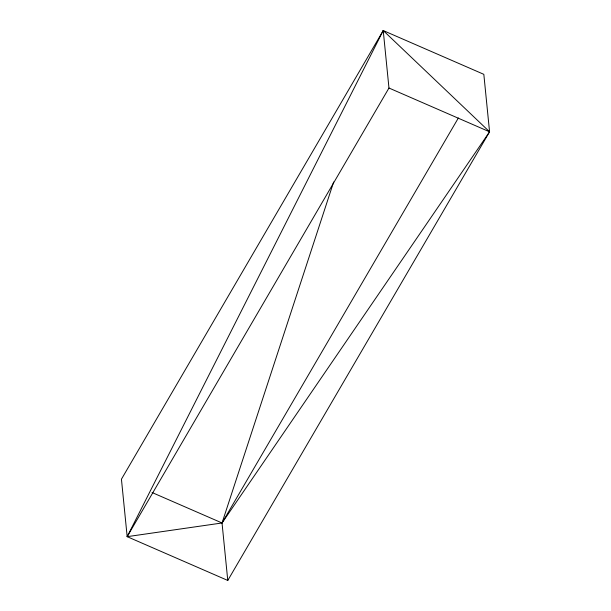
<?xml version="1.0" encoding="UTF-8"?>
<svg xmlns="http://www.w3.org/2000/svg" width="611" height="611" viewBox="0 0 611 611"><rect width="100%" height="100%" fill="white"/><g stroke="black" fill="none" stroke-linecap="round" stroke-linejoin="round"><path stroke-width="0.92" d="M333.652 181.994L222.03 522.978L227.773 580.45L127.172 536.664L121.436 479.192L383.227 30.55L483.828 74.336L489.564 131.808L227.773 580.45M382.639 32.36L383.227 30.55L489.564 131.808L222.03 522.978L127.172 536.664L383.227 30.55L388.97 88.022L127.172 536.664M458.372 117.961L222.03 522.978L152.047 492.519M388.97 88.022L489.564 131.808"/></g></svg>
